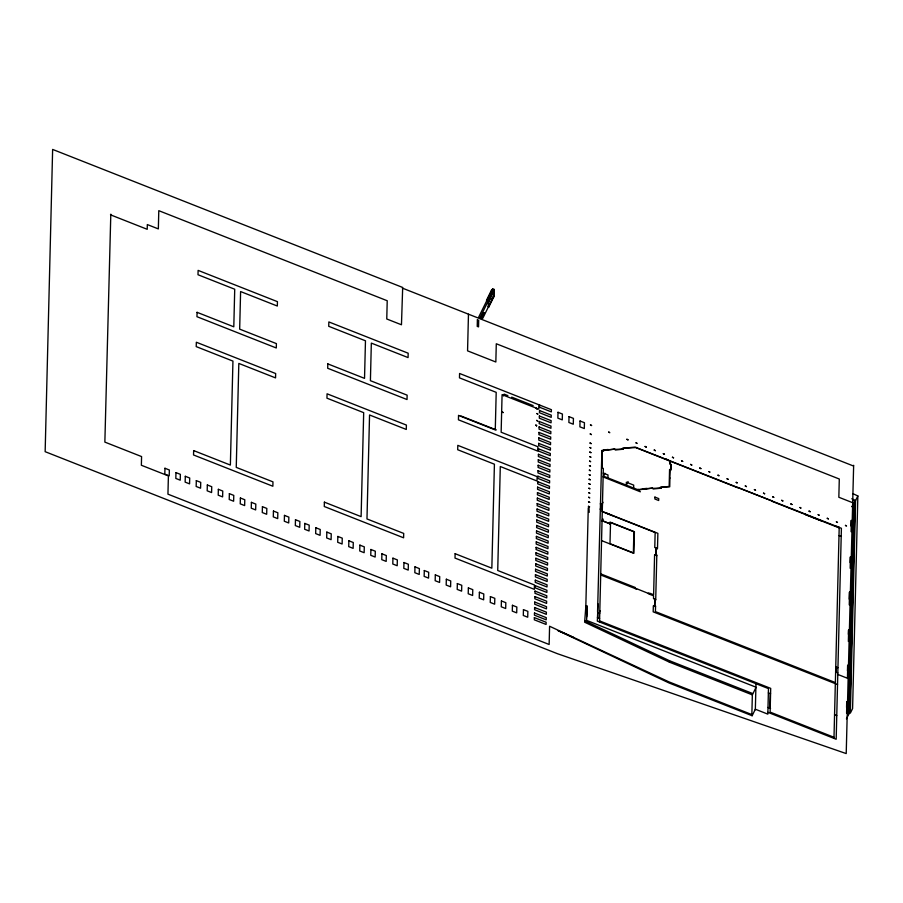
<?xml version="1.0" encoding="UTF-8"?>
<svg xmlns="http://www.w3.org/2000/svg" width="903" height="903" viewBox="0 0 903 903"><rect width="100%" height="100%" fill="white"/><g stroke="black" fill="none" stroke-linecap="round" stroke-linejoin="round"><path stroke-width="1.35" d="M110.809 214.169L104.861 442.098L141.579 456.579L141.365 465.259L168.398 475.915L167.947 494.155L549.137 644.482L549.588 626.242L668.942 681.867L751.86 714.566L752.176 713.923L752.131 715.74L669.236 683.052L558.065 630.644L573.732 637.439M402.366 288.113L853.335 465.948L853.651 465.293L846.213 753.576L557.501 653.727L45.15 451.681L52.634 149.424L402.682 287.459L401.463 324.775L386.766 318.985L387.218 300.744L158.793 210.67L158.341 228.91L147.324 224.565L147.212 229.306L110.482 214.824M468.465 314.188L467.562 350.849L495.837 362.001L496.289 343.761L839.293 479.019L838.842 497.26L852.432 502.61M481.931 317.958L482.078 316.073M482.01 316.185L481.897 317.269L482.428 316.005L482.349 316.592M482.349 316.231L482.225 317.213L482.371 315.881M482.405 315.666L481.886 317.766L481.965 316.366M483.432 314.526L483.703 313.905L483.308 315.079M483.308 314.899L483.466 314.978M483.477 313.736L483.331 314.402L483.477 313.713M484.064 312.743L483.873 313.567L484.008 312.98M483.929 313.781L483.466 314.684M488.252 306.715L488.399 301.083L493.354 290.992L493.952 291.229L493.806 296.861L488.85 306.941L488.252 306.715L489.494 304.187M488.85 306.941L488.986 301.309L493.952 291.229M492.474 291.635L492.541 289.016M493.693 296.105L493.952 289.344L492.632 288.813L478.567 317.393M589.207 512.351L589.004 508.152L588.271 507.858L585.821 606.669L584.647 622.201L669.428 662.17L752.346 694.87L755.879 687.691M586.927 606.884L585.833 606.455L586.149 605.8L587.255 606.24L586.6 620.384L755.89 687.149M597.56 611.771L601.929 450.428L614.525 449.152M602.041 452.2L601.658 467.427L603.339 468.488L603.148 476.028L637.653 489.629L652.372 488.139L653.298 488.974L661.177 488.173L660.251 487.349L669.157 486.446L669.575 469.481L670.895 470L671.031 464.526L669.71 464.007L670.432 460.665M601.883 467.517L602.087 459.311M602.087 459.13L602.256 452.29M601.906 467.923L602.075 450.834M599.536 621.986L603.125 476.942L604.931 473.274M605.744 512.802L612.347 515.59M607.922 477.913L608.001 474.989L603.227 473.104M633.635 488.049L633.703 485.125L626.355 482.236L626.287 485.148L628.059 481.536M636.638 447.538L623.115 448.26M635.159 588.564L635.193 587.469L600.721 573.879M649.855 594.355L649.878 593.26L653.614 594.738L654.596 554.781L656.797 555.65M654.065 606.139L654.088 605.405L655.555 605.981L655.42 611.613L835.365 682.566L839.192 527.894L805.036 514.428L805.205 513.807M654.246 598.836L655.702 600.145L656.82 554.927L655.352 554.34L655.33 555.074M655.51 547.782L656.966 549.08L656.978 548.358M654.675 605.631L654.822 599.795M655.939 554.577L656.086 548.742M654.822 605.699L654.968 599.852M656.086 554.634L656.233 548.798M660.962 487.248L669.744 486.796L669.924 477.89M669.766 478.218L670.139 469.492M670.816 464.266L670.669 470.102L669.981 469.82M669.428 662.17L669.462 660.714L584.681 620.745M737.627 487.36L771.783 500.826M751.86 714.566L752.38 693.414L669.462 660.714M755.337 709.769L755.98 683.684M770.564 708.449L769.853 708.166L770.214 693.673M805.408 514.575L821.933 521.087M838.831 527.747L838.989 527.138M833.977 738.383L835.331 683.661M836.268 667.046L836.133 672.261L837.826 672.927M836.212 672.295L835.625 671.911M846.574 707.455L846.709 701.823M847.477 670.884L847.624 665.263M848.38 634.312L848.493 630.102M849.26 599.152L849.43 592.12M850.163 562.592L850.299 556.959M851.066 526.02L851.202 520.399M846.585 713.212L846.856 701.947M847.454 678.029L847.759 665.376M848.357 641.457L848.639 630.204M849.26 604.875L849.576 592.21M850.163 568.292L850.445 557.038M851.077 531.72L851.348 520.455M848.527 714.589L853.606 503.502M846.438 718.833L849.779 712.038L855.006 501.007L852.725 499.935M857.85 495.961L855.592 500.544L850.333 713.144L852.59 708.573L857.85 495.961L852.838 493.614M586.679 616.918L587.255 606.24M481.875 317.969L482.01 317.043M483.466 314.03L483.94 313.206M480.362 318.545L480.633 318.138M479.888 317.912L493.952 289.344M481.909 316.987L482.315 315.937M491.209 299.92L491.514 299.288M491.977 299.153L493.219 296.624L493.806 296.861M482.778 318.285L489.539 304.548M490.724 302.133L493.794 295.902M602.312 451.319L603.486 451.048L603.294 450.134M603.26 450.574L614.706 449.107M603.023 502.26L601.85 504.653L602.436 504.89M602.798 518.728L602.03 521.155M609.683 523.695L602.335 520.805L602.956 519.462M603.125 476.942L640.34 491.796L638.071 489.279M638.195 489.855L652.553 488.094M598.068 603.87L597.335 621.117L768.464 688.605L767.832 714.138L755.348 709.216L752.131 715.74M670.286 463.657L670.263 461.185L686.788 467.709M600.337 610.789L599.163 613.171L599.75 613.408M852.037 506.685L854.87 500.939L849.779 712.038M852.184 506.741L855.006 501.007M604.4 449.875L608.159 449.491M604.547 450.01L608.306 449.626M643.229 488.76L647.101 488.365M488.399 301.083L488.986 301.309M504.111 394.126L507.892 395.616M511.685 397.117L533.154 405.582M666.245 459.017L669.902 461.049L636.48 447.865M836.449 526.235L838.989 527.239M687.16 467.856L703.685 474.368M704.047 474.515L737.469 487.688M771.625 501.154L788.15 507.678M788.511 507.825L805.047 514.338M839 535.558L841.201 536.427M535.874 425.302L536.608 425.595M460.902 415.956L496.311 429.918M600.235 503.874L601.929 504.54L601.793 509.755L600.1 509.089M601.725 509.585L602.312 509.811M602.278 511.414L657.869 533.334L657.497 548.561L654.777 547.489L655.149 532.522L602.267 511.662M609.988 523.379L609.965 524.293L610.022 522.092L634.403 531.709L633.872 553.347L601.545 540.604M602.335 520.726L609.683 523.627M635.181 587.83L636.626 589.14L600.698 574.974M649.867 593.632L648.399 593.045L648.388 593.779L653.58 595.833L653.512 598.554L655.713 599.411M835.749 666.99L837.95 667.712M636.638 588.711L648.388 593.418M837.792 674.439L848.075 678.503M655.533 606.714L653.332 605.845L653.185 611.839L837.544 684.53M597.549 612.392L599.242 613.058L599.107 618.273L597.414 617.607M599.039 618.103L599.626 618.329M599.558 620.892L770.699 688.379L770.112 712.095L834.011 737.288M834.564 714.668L836.776 715.537M770.564 693.639L768.351 692.94M768.001 707.433L769.853 708.166M767.877 712.32L836.178 739.252L841.404 528.289L635.012 447.087L622.415 448.362L623.341 449.197L615.451 449.987L614.424 448.859M851.789 498.761L855.592 500.544M622.957 448.588L623.442 449.028L614.548 449.434M660.804 487.575L661.289 488.015L652.384 488.421M164.956 468.262L164.809 474.098L169.211 475.836L169.358 470L164.956 468.262M175.972 472.608L175.825 478.443L180.228 480.182L180.374 474.346L175.972 472.608M185.296 476.287L185.149 482.123L189.562 483.861L189.709 478.026L185.296 476.287M193.648 450.586L193.535 454.965L272.864 486.243L272.966 481.863L236.247 467.382L238.821 363.424L275.55 377.894L275.652 373.526L196.335 342.237L196.222 346.617L232.94 361.098L230.367 465.068L193.648 450.586M197.068 312.325L196.967 316.705L276.284 347.982L276.397 343.614L239.667 329.132L240.604 291.556L277.323 306.038L277.435 301.658L198.107 270.381L198.005 274.749L234.724 289.231L233.798 326.807L197.068 312.325M196.312 480.633L196.165 486.469L200.579 488.207L200.726 482.371L196.312 480.633M207.329 484.979L207.182 490.814L211.595 492.553L211.742 486.717L207.329 484.979M218.345 489.313L218.21 495.16L222.612 496.898L222.759 491.051L218.345 489.313M229.362 493.659L229.227 499.494L233.629 501.233L233.775 495.397L229.362 493.659M240.379 498.004L240.243 503.84L244.645 505.578L244.792 499.743L240.379 498.004M251.395 502.35L251.26 508.186L255.662 509.924L255.809 504.088L251.395 502.35M262.423 506.696L262.276 512.532L266.678 514.27L266.825 508.434L262.423 506.696M273.44 511.042L273.293 516.877L277.695 518.615L277.842 512.78L273.44 511.042M284.456 515.387L284.31 521.223L288.712 522.961L288.858 517.126L284.456 515.387M295.473 519.733L295.326 525.569L299.728 527.307L299.875 521.471L295.473 519.733M304.796 523.413L304.65 529.248L309.063 530.987L309.198 525.151L304.796 523.413M315.813 527.758L315.666 533.594L320.08 535.332L320.226 529.485L315.813 527.758M324.38 502.147L324.279 506.515L403.596 537.804L403.709 533.425L366.979 518.943L369.553 414.974L406.282 429.456L406.395 425.076L327.067 393.798L326.954 398.178L363.683 412.66L361.11 516.629L324.38 502.147M327.812 363.886L327.699 368.266L407.027 399.544L407.129 395.164L370.411 380.682L371.336 343.106L408.066 357.588L408.167 353.208L328.85 321.931L328.737 326.31L365.467 340.792L364.53 378.368L327.812 363.886M326.83 532.093L326.683 537.94L331.096 539.667L331.243 533.831L326.83 532.093M337.846 536.438L337.699 542.274L342.113 544.012L342.26 538.177L337.846 536.438M348.863 540.784L348.716 546.62L353.129 548.358L353.276 542.522L348.863 540.784M359.879 545.13L359.733 550.965L364.146 552.704L364.293 546.868L359.879 545.13M370.896 549.476L370.761 555.311L375.163 557.049L375.309 551.214L370.896 549.476M381.913 553.821L381.777 559.657L386.179 561.395L386.326 555.559L381.913 553.821M392.929 558.167L392.794 564.003L397.196 565.741L397.343 559.905L392.929 558.167M403.957 562.513L403.81 568.348L408.212 570.086L408.359 564.251L403.957 562.513M414.974 566.858L414.827 572.694L419.229 574.432L419.376 568.597L414.974 566.858M424.297 570.527L424.15 576.374L428.564 578.112L428.699 572.265L424.297 570.527M435.314 574.872L435.167 580.708L439.58 582.446L439.716 576.611L435.314 574.872M446.33 579.218L446.184 585.054L450.597 586.792L450.732 580.956L446.33 579.218M455.123 553.697L455.01 558.077L534.339 589.354L534.441 584.975L497.722 570.493L500.296 466.524L537.014 481.006L537.127 476.626L457.798 445.348L457.697 449.728L494.415 464.21L491.842 568.179L455.123 553.697M458.543 415.436L458.442 419.816L537.759 451.094L537.872 446.714L501.142 432.232L502.079 394.656L538.798 409.138L538.91 404.77L459.582 373.481L459.48 377.86L496.198 392.342L495.273 429.918L458.543 415.436M457.347 583.564L457.2 589.399L461.614 591.138L461.76 585.302L457.347 583.564M468.364 587.909L468.217 593.745L472.63 595.483L472.777 589.648L468.364 587.909M477.382 319.809L477.224 326.367L478.545 326.897L478.703 320.328L477.382 319.809M479.38 592.255L479.233 598.091L483.647 599.829L483.794 593.993L479.38 592.255M490.397 596.601L490.25 602.436L494.663 604.175L494.81 598.339L490.397 596.601M502.316 411.926L503.039 412.581L502.316 411.926M502.734 395.074L503.456 395.717L502.734 395.074M501.413 600.946L501.267 606.782L505.68 608.52L505.827 602.685L501.413 600.946M512.43 605.292L512.294 611.128L516.697 612.866L516.843 607.03L512.43 605.292M523.447 609.638L523.311 615.474L527.713 617.212L527.86 611.365L523.447 609.638M535.885 425.155L536.608 425.81L535.885 425.155M536.303 408.303L537.025 408.957L536.303 408.303M534.373 617.629L534.328 619.819L546.078 624.447L546.134 622.257L534.373 617.629M534.497 612.99L534.441 615.18L546.191 619.819L546.247 617.629L534.497 612.99M534.632 607.516L534.576 609.706L546.326 614.345L546.383 612.155L534.632 607.516M534.768 602.053L534.711 604.231L546.462 608.87L546.518 606.681L534.768 602.053M534.903 596.578L534.847 598.768L546.597 603.396L546.654 601.206L534.903 596.578M535.039 591.104L534.982 593.294L546.733 597.921L546.789 595.743L535.039 591.104M535.174 585.629L535.118 587.819L546.868 592.458L546.925 590.269L535.174 585.629M535.31 580.155L535.253 582.345L547.004 586.984L547.06 584.794L535.31 580.155M535.445 574.692L535.389 576.882L547.139 581.509L547.195 579.32L535.445 574.692M535.581 569.217L535.524 571.407L547.274 576.035L547.331 573.845L535.581 569.217M535.716 563.743L535.66 565.933L547.41 570.572L547.466 568.382L535.716 563.743M535.851 558.268L535.795 560.458L547.545 565.097L547.602 562.908L535.851 558.268M535.987 552.805L535.93 554.984L547.681 559.623L547.737 557.433L535.987 552.805M536.122 547.331L536.066 549.521L547.816 554.149L547.873 551.959L536.122 547.331M536.258 541.856L536.201 544.046L547.952 548.674L548.008 546.484L536.258 541.856M536.393 536.382L536.337 538.572L548.087 543.211L548.144 541.021L536.393 536.382M536.529 530.908L536.472 533.097L548.223 537.736L548.279 535.547L536.529 530.908M536.664 525.444L536.608 527.623L548.358 532.262L548.414 530.072L536.664 525.444M536.8 519.97L536.743 522.16L548.493 526.788L548.55 524.598L536.8 519.97M536.935 514.496L536.879 516.685L548.629 521.313L548.685 519.135L536.935 514.496M537.071 509.021L537.014 511.211L548.764 515.85L548.821 513.66L537.071 509.021M537.206 503.547L537.15 505.736L548.9 510.376L548.956 508.186L537.206 503.547M537.341 498.084L537.285 500.273L549.035 504.901L549.092 502.711L537.341 498.084M537.477 492.609L537.42 494.799L549.171 499.427L549.227 497.237L537.477 492.609M537.612 487.135L537.556 489.324L549.306 493.964L549.363 491.774L537.612 487.135M537.748 481.66L537.691 483.85L549.442 488.489L549.498 486.299L537.748 481.66M537.883 476.197L537.827 478.376L549.577 483.015L549.634 480.825L537.883 476.197M538.019 470.723L537.962 472.912L549.713 477.54L549.769 475.35L538.019 470.723M538.154 465.248L538.098 467.438L549.848 472.066L549.904 469.887L538.154 465.248M538.29 459.774L538.233 461.964L549.983 466.603L550.04 464.413L538.29 459.774M538.425 454.299L538.369 456.489L550.119 461.128L550.175 458.938L538.425 454.299M538.56 448.836L538.504 451.026L550.254 455.654L550.311 453.464L538.56 448.836M538.696 443.362L538.639 445.551L550.39 450.179L550.446 447.99L538.696 443.362M538.831 437.887L538.775 440.077L550.525 444.705L550.582 442.526L538.831 437.887M538.967 432.413L538.91 434.603L550.661 439.242L550.717 437.052L538.967 432.413M539.102 426.938L539.046 429.128L550.796 433.767L550.853 431.578L539.102 426.938M539.238 421.475L539.181 423.665L550.932 428.293L550.988 426.103L539.238 421.475M539.373 416.001L539.317 418.191L551.067 422.818L551.123 420.629L539.373 416.001M539.509 410.526L539.452 412.716L551.202 417.355L551.259 415.166L539.509 410.526M539.644 405.052L539.588 407.242L551.338 411.881L551.394 409.691L539.644 405.052M558.009 412.299L557.862 418.134L562.264 419.872L562.411 414.037L558.009 412.299M569.025 416.644L568.879 422.48L573.281 424.218L573.428 418.382L569.025 416.644M580.042 420.99L579.895 426.826L584.297 428.564L584.444 422.728L580.042 420.99M610.53 522.555L609.999 543.674L633.364 552.884L633.883 531.754L610.53 522.555M654.912 497.101L654.867 498.998L658.682 500.51L658.738 498.603L654.912 497.101M536.845 413.551L537.974 414.15L536.901 413.506M536.675 420.448L537.804 421.046L536.732 420.403M590.46 424.918L591.589 425.516L590.46 424.918M590.235 433.959L591.375 434.557L590.235 433.959M590.02 443.012L591.149 443.61L590.02 443.012M589.907 447.527L591.036 448.125L589.964 447.482M589.794 452.053L590.923 452.651L589.794 452.053M589.682 456.579L590.81 457.178L589.682 456.579M589.569 461.106L590.697 461.704L589.625 461.061M589.433 465.621L590.562 466.219L589.49 465.576M589.32 470.147L590.449 470.745L589.388 470.091M589.207 474.662L590.336 475.26L589.275 474.617M589.095 479.188L590.235 479.786L589.095 479.188M588.982 483.715L590.122 484.313L588.982 483.715M588.869 488.241L590.009 488.839L588.937 488.184M588.767 492.756L589.896 493.354L588.824 492.711M608.678 432.097L609.807 432.695L608.735 432.052M588.654 497.282L589.783 497.88L588.711 497.237M588.542 501.808L589.67 502.407L588.542 501.808M588.429 506.335L589.557 506.933L588.429 506.335M626.896 439.276L628.025 439.874L626.896 439.276M636.005 442.876L637.134 443.475L636.062 442.82M645.103 446.466L646.243 447.064L645.103 446.466M654.212 450.055L655.352 450.653L654.212 450.055M663.321 453.645L664.45 454.243L663.321 453.645M672.43 457.234L673.559 457.832L672.43 457.234M681.539 460.823L682.668 461.433L681.539 460.823M690.648 464.424L691.777 465.022L690.648 464.424M699.757 468.014L700.886 468.612L699.757 468.014M708.855 471.603L709.995 472.201L708.923 471.558M717.964 475.192L719.104 475.791L718.032 475.147M727.073 478.782L728.202 479.38L727.073 478.782M736.182 482.383L737.311 482.981L736.238 482.326M745.291 485.972L746.42 486.57L745.291 485.972M754.4 489.561L755.529 490.16L754.4 489.561M763.509 493.151L764.638 493.749L763.509 493.151M772.618 496.74L773.747 497.339L772.618 496.74M781.716 500.33L782.856 500.928L781.716 500.33M790.825 503.93L791.965 504.529L790.825 503.93M799.934 507.52L801.063 508.118L800.002 507.475M809.043 511.109L810.172 511.708L809.043 511.109M818.152 514.699L819.281 515.297L818.208 514.654M827.261 518.288L828.39 518.886L827.261 518.288M836.37 521.889L837.499 522.487L836.426 521.832M845.434 525.422L846.562 526.02L845.501 525.377M491.446 290.235L486.48 300.327L487.078 300.552L492.033 290.473L491.446 290.235"/></g></svg>
